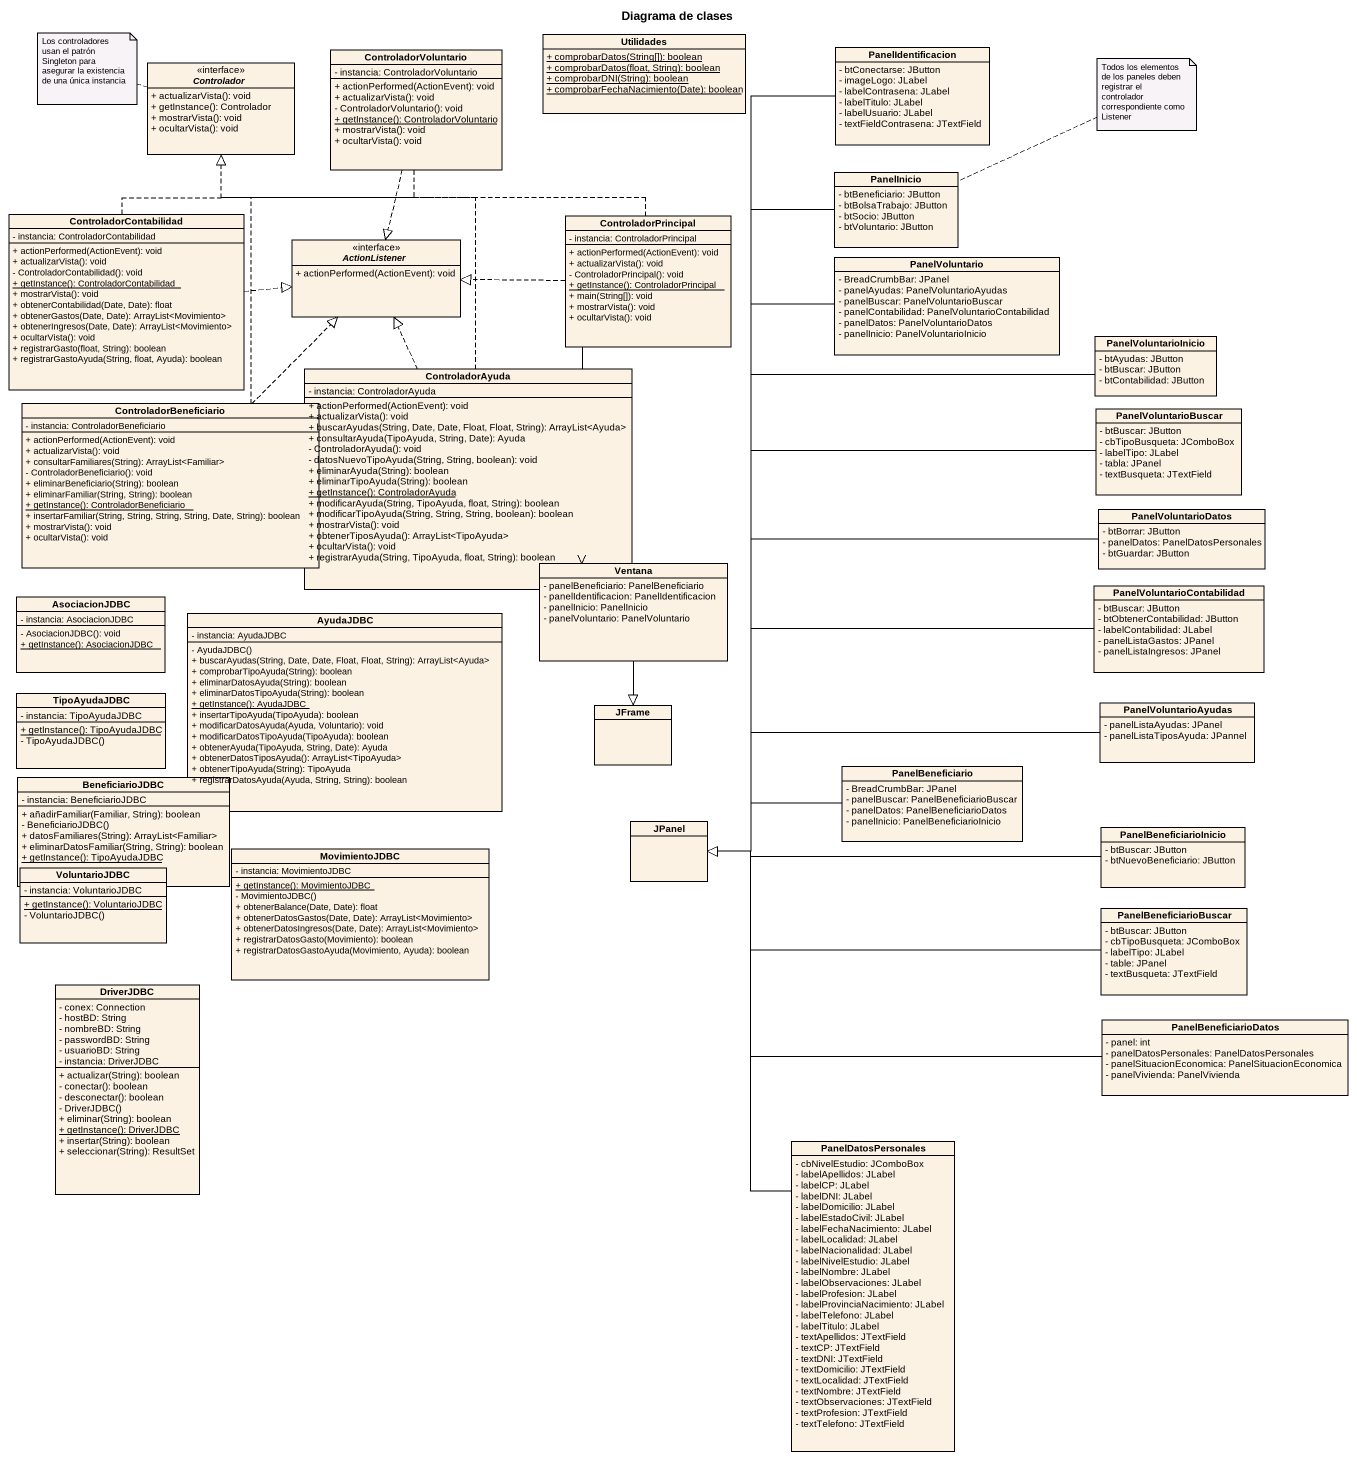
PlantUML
@startuml
title Diagrama de clases
hide circle
hide empty members
skinparam classAttributeIconSize 0
interface Controlador <<interface>> {
  + actualizarVista(): void
  + getInstance(): Controlador
  + mostrarVista(): void
  + ocultarVista(): void
}
class ControladorVoluntario {
  - instancia: ControladorVoluntario
  + actionPerformed(ActionEvent): void
  + actualizarVista(): void
  - ControladorVoluntario(): void
  {static} + getInstance(): ControladorVoluntario
  + mostrarVista(): void
  + ocultarVista(): void
}
class Utilidades {
  {static} + comprobarDatos(String[]): boolean
  {static} + comprobarDatos(float, String): boolean
  {static} + comprobarDNI(String): boolean
  {static} + comprobarFechaNacimiento(Date): boolean
}
class PanelIdentificacion {
  - btConectarse: JButton
  - imageLogo: JLabel
  - labelContrasena: JLabel
  - labelTitulo: JLabel
  - labelUsuario: JLabel
  - textFieldContrasena: JTextField
}
class PanelInicio {
  - btBeneficiario: JButton
  - btBolsaTrabajo: JButton
  - btSocio: JButton
  - btVoluntario: JButton
}
class ControladorContabilidad {
  - instancia: ControladorContabilidad
  + actionPerformed(ActionEvent): void
  + actualizarVista(): void
  - ControladorContabilidad(): void
  {static} + getInstance(): ControladorContabilidad
  + mostrarVista(): void
  + obtenerContabilidad(Date, Date): float
  + obtenerGastos(Date, Date): ArrayList<Movimiento>
  + obtenerIngresos(Date, Date): ArrayList<Movimiento>
  + ocultarVista(): void
  + registrarGasto(float, String): boolean
  + registrarGastoAyuda(String, float, Ayuda): boolean
}
class ControladorPrincipal {
  - instancia: ControladorPrincipal
  + actionPerformed(ActionEvent): void
  + actualizarVista(): void
  - ControladorPrincipal(): void
  {static} + getInstance(): ControladorPrincipal
  + main(String[]): void
  + mostrarVista(): void
  + ocultarVista(): void
}
interface ActionListener <<interface>> {
  + actionPerformed(ActionEvent): void
}
class PanelVoluntario {
  - BreadCrumbBar: JPanel
  - panelAyudas: PanelVoluntarioAyudas
  - panelBuscar: PanelVoluntarioBuscar
  - panelContabilidad: PanelVoluntarioContabilidad
  - panelDatos: PanelVoluntarioDatos
  - panelInicio: PanelVoluntarioInicio
}
class PanelVoluntarioInicio {
  - btAyudas: JButton
  - btBuscar: JButton
  - btContabilidad: JButton
}
class ControladorAyuda {
  - instancia: ControladorAyuda
  + actionPerformed(ActionEvent): void
  + actualizarVista(): void
  + buscarAyudas(String, Date, Date, Float, Float, String): ArrayList<Ayuda>
  + consultarAyuda(TipoAyuda, String, Date): Ayuda
  - ControladorAyuda(): void
  - datosNuevoTipoAyuda(String, String, boolean): void
  + eliminarAyuda(String): boolean
  + eliminarTipoAyuda(String): boolean
  {static} + getInstance(): ControladorAyuda
  + modificarAyuda(String, TipoAyuda, float, String): boolean
  + modificarTipoAyuda(String, String, String, boolean): boolean
  + mostrarVista(): void
  + obtenerTiposAyuda(): ArrayList<TipoAyuda>
  + ocultarVista(): void
  + registrarAyuda(String, TipoAyuda, float, String): boolean
}
class ControladorBeneficiario {
  - instancia: ControladorBeneficiario
  + actionPerformed(ActionEvent): void
  + actualizarVista(): void
  + consultarFamiliares(String): ArrayList<Familiar>
  - ControladorBeneficiario(): void
  + eliminarBeneficiario(String): boolean
  + eliminarFamiliar(String, String): boolean
  {static} + getInstance(): ControladorBeneficiario
  + insertarFamiliar(String, String, String, String, Date, String): boolean
  + mostrarVista(): void
  + ocultarVista(): void
}
class PanelVoluntarioBuscar {
  - btBuscar: JButton
  - cbTipoBusqueta: JComboBox
  - labelTipo: JLabel
  - tabla: JPanel
  - textBusqueta: JTextField
}
class PanelVoluntarioDatos {
  - btBorrar: JButton
  - panelDatos: PanelDatosPersonales
  - btGuardar: JButton
}
class Ventana {
  - panelBeneficiario: PanelBeneficiario
  - panelIdentificacion: PanelIdentificacion
  - panelInicio: PanelInicio
  - panelVoluntario: PanelVoluntario
}
class AsociacionJDBC {
  - instancia: AsociacionJDBC
  - AsociacionJDBC(): void
  {static} + getInstance(): AsociacionJDBC
}
class PanelVoluntarioContabilidad {
  - btBuscar: JButton
  - btObtenerContabilidad: JButton
  - labelContabilidad: JLabel
  - panelListaGastos: JPanel
  - panelListaIngresos: JPanel
}
class AyudaJDBC {
  - instancia: AyudaJDBC
  - AyudaJDBC()
  + buscarAyudas(String, Date, Date, Float, Float, String): ArrayList<Ayuda>
  + comprobarTipoAyuda(String): boolean
  + eliminarDatosAyuda(String): boolean
  + eliminarDatosTipoAyuda(String): boolean
  {static} + getInstance(): AyudaJDBC
  + insertarTipoAyuda(TipoAyuda): boolean
  + modificarDatosAyuda(Ayuda, Voluntario): void
  + modificarDatosTipoAyuda(TipoAyuda): boolean
  + obtenerAyuda(TipoAyuda, String, Date): Ayuda
  + obtenerDatosTiposAyuda(): ArrayList<TipoAyuda>
  + obtenerTipoAyuda(String): TipoAyuda
  + registrarDatosAyuda(Ayuda, String, String): boolean
}
class TipoAyudaJDBC {
  - instancia: TipoAyudaJDBC
  {static} + getInstance(): TipoAyudaJDBC
  - TipoAyudaJDBC()
}
class JFrame
class PanelVoluntarioAyudas {
  - panelListaAyudas: JPanel
  - panelListaTiposAyuda: JPannel
}
class PanelBeneficiario {
  - BreadCrumbBar: JPanel
  - panelBuscar: PanelBeneficiarioBuscar
  - panelDatos: PanelBeneficiarioDatos
  - panelInicio: PanelBeneficiarioInicio
}
class BeneficiarioJDBC {
  - instancia: BeneficiarioJDBC
  + añadirFamiliar(Familiar, String): boolean
  - BeneficiarioJDBC()
  + datosFamiliares(String): ArrayList<Familiar>
  + eliminarDatosFamiliar(String, String): boolean
  {static} + getInstance(): TipoAyudaJDBC
}
class JPanel
class PanelBeneficiarioInicio {
  - btBuscar: JButton
  - btNuevoBeneficiario: JButton
}
class VoluntarioJDBC {
  - instancia: VoluntarioJDBC
  {static} + getInstance(): VoluntarioJDBC
  - VoluntarioJDBC()
}
class MovimientoJDBC {
  - instancia: MovimientoJDBC
  {static} + getInstance(): MovimientoJDBC
  - MovimientoJDBC()
  + obtenerBalance(Date, Date): float
  + obtenerDatosGastos(Date, Date): ArrayList<Movimiento>
  + obtenerDatosIngresos(Date, Date): ArrayList<Movimiento>
  + registrarDatosGasto(Movimiento): boolean
  + registrarDatosGastoAyuda(Movimiento, Ayuda): boolean
}
class PanelBeneficiarioBuscar {
  - btBuscar: JButton
  - cbTipoBusqueta: JComboBox
  - labelTipo: JLabel
  - table: JPanel
  - textBusqueta: JTextField
}
class DriverJDBC {
  - conex: Connection
  - hostBD: String
  - nombreBD: String
  - passwordBD: String
  - usuarioBD: String
  - instancia: DriverJDBC
  + actualizar(String): boolean
  - conectar(): boolean
  - desconectar(): boolean
  - DriverJDBC()
  + eliminar(String): boolean
  {static} + getInstance(): DriverJDBC
  + insertar(String): boolean
  + seleccionar(String): ResultSet
}
class PanelBeneficiarioDatos {
  - panel: int
  - panelDatosPersonales: PanelDatosPersonales
  - panelSituacionEconomica: PanelSituacionEconomica
  - panelVivienda: PanelVivienda
}
class PanelDatosPersonales {
  - cbNivelEstudio: JComboBox
  - labelApellidos: JLabel
  - labelCP: JLabel
  - labelDNI: JLabel
  - labelDomicilio: JLabel
  - labelEstadoCivil: JLabel
  - labelFechaNacimiento: JLabel
  - labelLocalidad: JLabel
  - labelNacionalidad: JLabel
  - labelNivelEstudio: JLabel
  - labelNombre: JLabel
  - labelObservaciones: JLabel
  - labelProfesion: JLabel
  - labelProvinciaNacimiento: JLabel
  - labelTelefono: JLabel
  - labelTitulo: JLabel
  - textApellidos: JTextField
  - textCP: JTextField
  - textDNI: JTextField
  - textDomicilio: JTextField
  - textLocalidad: JTextField
  - textNombre: JTextField
  - textObservaciones: JTextField
  - textProfesion: JTextField
  - textTelefono: JTextField
}
ControladorVoluntario .left.|> Controlador
ControladorVoluntario ..|> ActionListener
PanelIdentificacion --|> JPanel
PanelInicio --|> JPanel
ControladorContabilidad .up.|> Controlador
ControladorContabilidad .right.|> ActionListener
ControladorPrincipal .left.|> Controlador
ControladorPrincipal .left.|> ActionListener
ControladorPrincipal --> Ventana
PanelVoluntario --|> JPanel
PanelVoluntarioInicio --|> JPanel
ControladorAyuda .up.|> Controlador
ControladorAyuda .up.|> ActionListener
ControladorBeneficiario .up.|> Controlador
ControladorBeneficiario .up.|> ActionListener
PanelVoluntarioBuscar --|> JPanel
PanelVoluntarioDatos --|> JPanel
Ventana --|> JFrame
PanelVoluntarioContabilidad -left-|> JPanel
PanelVoluntarioAyudas -left-|> JPanel
PanelBeneficiario -left-|> JPanel
PanelBeneficiarioInicio -left-|> JPanel
PanelBeneficiarioBuscar -left-|> JPanel
PanelBeneficiarioDatos -left-|> JPanel
PanelDatosPersonales -up-|> JPanel
note left of Controlador
  Los controladores usan el patrón
  Singleton para asegurar la existencia
  de una única instancia
end note
note right of PanelInicio
  Todos los elementos de los paneles deben
  registrar el controlador correspondiente como
  Listener
end note
@enduml
